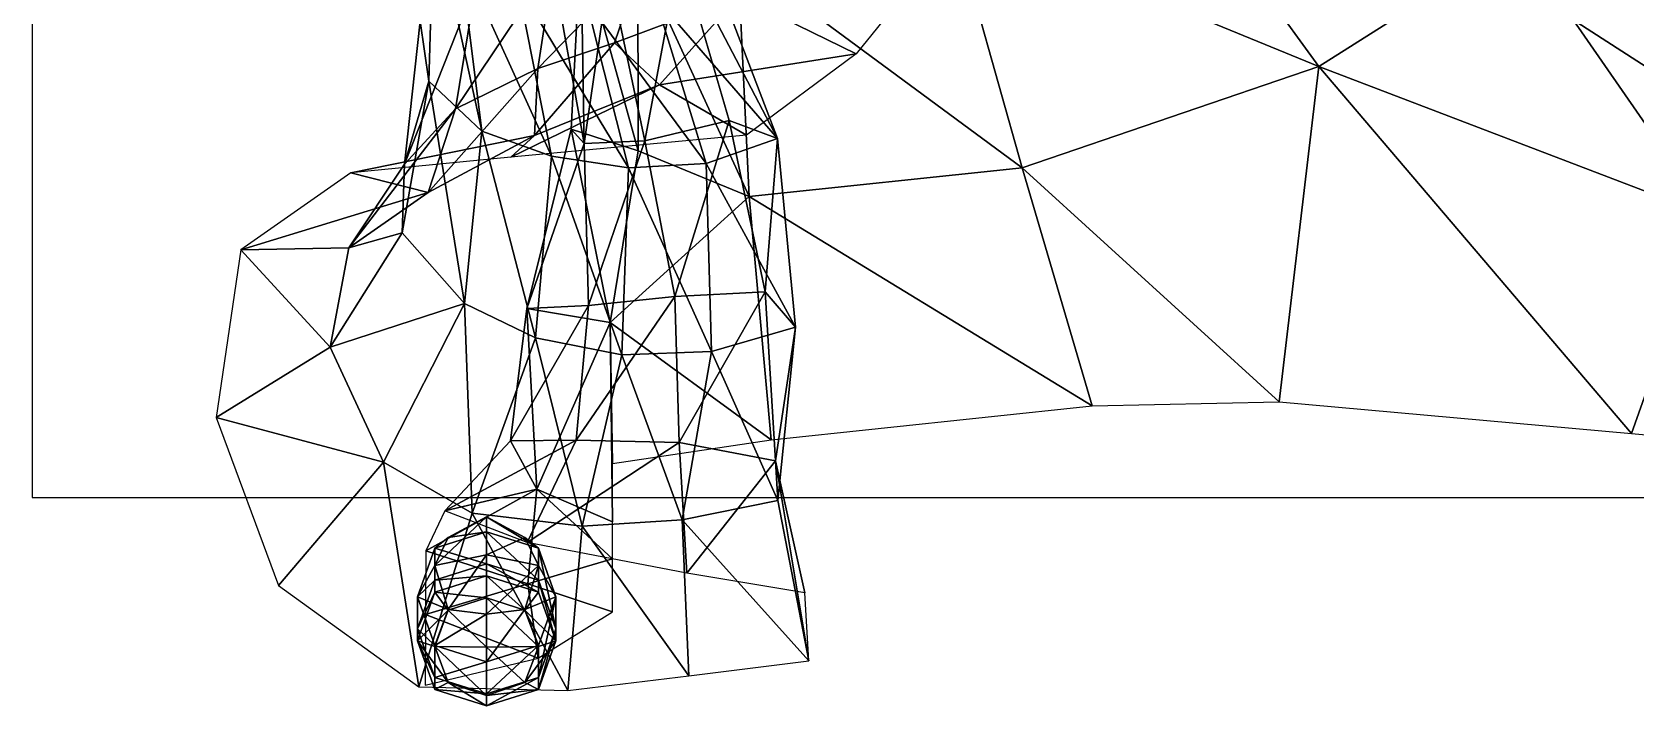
# Model space of a CAD drawing. Extents: x -142 to 137, y -106 to 112.
# Drawn here: x -142.3 to -42.3, y -104.6 to -62.7 of the extents above; entities that cross this region are included whole.
import ezdxf

# ---------------------------------------------------------------- set-up
doc = ezdxf.new("R2010")
doc.units = 0

msp = doc.modelspace()

# ---------------------------------------------------------------- linework, layer by layer
for points in [[(0, -91.648, 0), (0, 0), (-142.273, 0)], [(0, -91.648, 0), (-142.273, 0), (-142.273, -91.648, 0)], [(-31.049, -64.123, 11.729), (-40.192, -46.385, 22.647), (-49.654, -56.928, 20.069)], [(-62.074, -64.802, 9.176), (-71.853, -51.324, 25.408), (-84.993, -55.393, 22.2)], [(-49.654, -56.928, 20.069), (-71.853, -51.324, 25.408), (-62.074, -64.802, 9.176)], [(-117.237, -55.116, 29.949), (-118.085, -61.972, 19.867), (-117.542, -65.712, 22.624)], [(-114.246, -68.817, 23.933), (-117.237, -55.116, 29.949), (-117.542, -65.712, 22.624)], [(-114.246, -68.817, 23.933), (-115.612, -57.816, 32.072), (-117.237, -55.116, 29.949)], [(-80.561, -71.106, 7.117), (-84.993, -55.393, 22.2), (-98.287, -58.025, 23.246)], [(-83.719, -55.127, 19.739), (-90.913, -64.012, 12.679), (-98.231, -60.407, 16.86)], [(-62.074, -64.802, 9.176), (-84.993, -55.393, 22.2), (-80.561, -71.106, 7.117)], [(-37.767, -74.082, 6.285), (-49.654, -56.928, 20.069), (-62.074, -64.802, 9.176)], [(-37.767, -74.082, 6.285), (-31.049, -64.123, 11.729), (-49.654, -56.928, 20.069)], [(-109.904, -70.373, 25.169), (-112.004, -59.728, 33.462), (-115.612, -57.816, 32.072)], [(-109.904, -70.373, 25.169), (-115.612, -57.816, 32.072), (-114.246, -68.817, 23.933)], [(-107.864, -69.6, 18.926), (-108.079, -57.159, 25.766), (-109.812, -58.728, 28.493)], [(-104.493, -70.05, 13.557), (-108.079, -57.159, 25.766), (-108.675, -68.693, 15.52)], [(-107.864, -69.6, 18.926), (-108.675, -68.693, 15.52), (-108.079, -57.159, 25.766)], [(-104.493, -70.05, 13.557), (-104.525, -57.799, 24.542), (-108.079, -57.159, 25.766)], [(-101.881, -57.681, 30.797), (-104.074, -69.422, 19.353), (-106.312, -58.893, 28.604)], [(-97.567, -72.893, 9.568), (-98.287, -58.025, 23.246), (-104.525, -57.799, 24.542)], [(-97.567, -72.893, 9.568), (-104.525, -57.799, 24.542), (-104.493, -70.05, 13.557)], [(-101.881, -57.681, 30.797), (-98.823, -68.161, 21.029), (-104.074, -69.422, 19.353)], [(-95.812, -69.281, 24.268), (-98.823, -68.161, 21.029), (-101.881, -57.681, 30.797)], [(-95.812, -69.281, 24.268), (-101.881, -57.681, 30.797), (-99.758, -58.948, 33.952)], [(-109.732, -58.266, 18.531), (-110.752, -64.915, 13.191), (-115.872, -67.435, 12.918)], [(-109.732, -58.266, 18.531), (-115.872, -67.435, 12.918), (-114.592, -59.577, 18.789)], [(-104.22, -58.191, 18.399), (-105.962, -63.331, 14.292), (-110.752, -64.915, 13.191)], [(-104.22, -58.191, 18.399), (-110.752, -64.915, 13.191), (-109.732, -58.266, 18.531)], [(-106.312, -58.893, 28.604), (-107.864, -69.6, 18.926), (-109.812, -58.728, 28.493)], [(-106.312, -58.893, 28.604), (-104.074, -69.422, 19.353), (-107.864, -69.6, 18.926)], [(-98.231, -60.407, 16.86), (-105.962, -63.331, 14.292), (-104.22, -58.191, 18.399)], [(-95.812, -69.281, 24.268), (-99.758, -58.948, 33.952), (-103.435, -60.474, 34.79)], [(-80.561, -71.106, 7.117), (-98.287, -58.025, 23.246), (-97.567, -72.893, 9.568)], [(-114.592, -59.577, 18.789), (-115.872, -67.435, 12.918), (-119.067, -70.886, 13.979)], [(-114.592, -59.577, 18.789), (-119.067, -70.886, 13.979), (-118.085, -61.972, 19.867)], [(-105.106, -71.099, 25.689), (-107.743, -60.708, 34.25), (-112.004, -59.728, 33.462)], [(-105.106, -71.099, 25.689), (-112.004, -59.728, 33.462), (-109.904, -70.373, 25.169)], [(-100.257, -70.844, 25.708), (-103.435, -60.474, 34.79), (-107.743, -60.708, 34.25)], [(-100.257, -70.844, 25.708), (-107.743, -60.708, 34.25), (-105.106, -71.099, 25.689)], [(-98.231, -60.407, 16.86), (-103.175, -65.942, 11.785), (-105.962, -63.331, 14.292)], [(-95.812, -69.281, 24.268), (-103.435, -60.474, 34.79), (-100.257, -70.844, 25.708)], [(-90.913, -64.012, 12.679), (-103.175, -65.942, 11.785), (-98.231, -60.407, 16.86)], [(-117.542, -65.712, 22.624), (-118.085, -61.972, 19.867), (-119.067, -70.886, 13.979)], [(-105.962, -63.331, 14.292), (-103.175, -65.942, 11.785), (-110.965, -69.088, 8.132)], [(-105.962, -63.331, 14.292), (-110.965, -69.088, 8.132), (-110.752, -64.915, 13.191)], [(-110.752, -64.915, 13.191), (-110.965, -69.088, 8.132), (-117.583, -72.656, 7.271)], [(-110.752, -64.915, 13.191), (-117.583, -72.656, 7.271), (-115.872, -67.435, 12.918)], [(-90.913, -64.012, 12.679), (-97.749, -69.072, 7.43), (-103.175, -65.942, 11.785)], [(-64.532, -85.693, 3.301), (-62.074, -64.802, 9.176), (-80.561, -71.106, 7.117)], [(-42.583, -87.651, 2.87), (-62.074, -64.802, 9.176), (-64.532, -85.693, 3.301)], [(-42.583, -87.651, 2.87), (-37.767, -74.082, 6.285), (-62.074, -64.802, 9.176)], [(-115.316, -79.564, 17.861), (-117.542, -65.712, 22.624), (-119.213, -75.168, 16.009)], [(-117.542, -65.712, 22.624), (-119.067, -70.886, 13.979), (-119.213, -75.168, 16.009)], [(-115.316, -79.564, 17.861), (-114.246, -68.817, 23.933), (-117.542, -65.712, 22.624)], [(-103.175, -65.942, 11.785), (-97.749, -69.072, 7.43), (-112.438, -70.444, 1.029)], [(-103.175, -65.942, 11.785), (-112.438, -70.444, 1.029), (-110.965, -69.088, 8.132)], [(-115.872, -67.435, 12.918), (-117.583, -72.656, 7.271), (-122.523, -76.091, 7.65)], [(-115.872, -67.435, 12.918), (-122.523, -76.091, 7.65), (-119.067, -70.886, 13.979)], [(-110.899, -81.699, 18.698), (-114.246, -68.817, 23.933), (-115.316, -79.564, 17.861)], [(-110.899, -81.699, 18.698), (-109.904, -70.373, 25.169), (-114.246, -68.817, 23.933)], [(-106.246, -80.74, 6.034), (-108.675, -68.693, 15.52), (-111.444, -79.879, 8.471)], [(-107.864, -69.6, 18.926), (-111.444, -79.879, 8.471), (-108.675, -68.693, 15.52)], [(-106.246, -80.74, 6.034), (-104.493, -70.05, 13.557), (-108.675, -68.693, 15.52)], [(-98.823, -68.161, 21.029), (-102.215, -79.132, 12.251), (-104.074, -69.422, 19.353)], [(-98.823, -68.161, 21.029), (-96.589, -78.827, 13.198), (-102.215, -79.132, 12.251)], [(-95.812, -69.281, 24.268), (-96.589, -78.827, 13.198), (-98.823, -68.161, 21.029)], [(-110.965, -69.088, 8.132), (-112.438, -70.444, 1.029), (-122.409, -71.423, 1.287)], [(-110.965, -69.088, 8.132), (-122.409, -71.423, 1.287), (-117.583, -72.656, 7.271)], [(-107.864, -69.6, 18.926), (-107.596, -79.678, 11.604), (-111.444, -79.879, 8.471)], [(-104.074, -69.422, 19.353), (-107.596, -79.678, 11.604), (-107.864, -69.6, 18.926)], [(-104.074, -69.422, 19.353), (-102.215, -79.132, 12.251), (-107.596, -79.678, 11.604)], [(-94.699, -81.041, 16.755), (-95.812, -69.281, 24.268), (-100.257, -70.844, 25.708)], [(-95.812, -69.281, 24.268), (-94.699, -81.041, 16.755), (-96.589, -78.827, 13.198)], [(-119.213, -75.168, 16.009), (-119.067, -70.886, 13.979), (-122.523, -76.091, 7.65)], [(-105.511, -82.761, 18.603), (-109.904, -70.373, 25.169), (-110.899, -81.699, 18.698)], [(-105.511, -82.761, 18.603), (-105.106, -71.099, 25.689), (-109.904, -70.373, 25.169)], [(-97.567, -72.893, 9.568), (-104.493, -70.05, 13.557), (-106.246, -80.74, 6.034)], [(-99.93, -82.545, 18.243), (-100.257, -70.844, 25.708), (-105.106, -71.099, 25.689)], [(-94.699, -81.041, 16.755), (-100.257, -70.844, 25.708), (-99.93, -82.545, 18.243)], [(-117.583, -72.656, 7.271), (-122.409, -71.423, 1.287), (-129.254, -76.209, 1.586)], [(-99.93, -82.545, 18.243), (-105.106, -71.099, 25.689), (-105.511, -82.761, 18.603)], [(-76.188, -85.928, 2.881), (-80.561, -71.106, 7.117), (-97.567, -72.893, 9.568)], [(-64.532, -85.693, 3.301), (-80.561, -71.106, 7.117), (-76.188, -85.928, 2.881)], [(-117.583, -72.656, 7.271), (-129.254, -76.209, 1.586), (-122.523, -76.091, 7.65)], [(-96.212, -88.054, 1.542), (-97.567, -72.893, 9.568), (-106.246, -80.74, 6.034)], [(-76.188, -85.928, 2.881), (-97.567, -72.893, 9.568), (-96.212, -88.054, 1.542)], [(-9.052, -90.665, 1.315), (-37.767, -74.082, 6.285), (-42.583, -87.651, 2.87)], [(-115.316, -79.564, 17.861), (-119.213, -75.168, 16.009), (-123.695, -82.287, 8.898)], [(-119.213, -75.168, 16.009), (-122.523, -76.091, 7.65), (-123.695, -82.287, 8.898)], [(-123.695, -82.287, 8.898), (-129.254, -76.209, 1.586), (-130.799, -86.665, 0.912)], [(-123.695, -82.287, 8.898), (-122.523, -76.091, 7.65), (-129.254, -76.209, 1.586)], [(-96.589, -78.827, 13.198), (-101.932, -88.224, 6.505), (-102.215, -79.132, 12.251)], [(-96.589, -78.827, 13.198), (-95.926, -89.365, 6.812), (-101.932, -88.224, 6.505)], [(-94.699, -81.041, 16.755), (-95.926, -89.365, 6.812), (-96.589, -78.827, 13.198)], [(-115.316, -79.564, 17.861), (-123.695, -82.287, 8.898), (-120.373, -89.448, 9.787)], [(-114.84, -92.618, 11.326), (-115.316, -79.564, 17.861), (-120.373, -89.448, 9.787)], [(-114.84, -92.618, 11.326), (-110.899, -81.699, 18.698), (-115.316, -79.564, 17.861)], [(-107.596, -79.678, 11.604), (-108.367, -88.083, 6.173), (-112.446, -88.123, 3.904)], [(-107.596, -79.678, 11.604), (-112.446, -88.123, 3.904), (-111.444, -79.879, 8.471)], [(-110.814, -91.131, 1.616), (-111.444, -79.879, 8.471), (-112.446, -88.123, 3.904)], [(-110.814, -91.131, 1.616), (-106.246, -80.74, 6.034), (-111.444, -79.879, 8.471)], [(-102.215, -79.132, 12.251), (-101.932, -88.224, 6.505), (-108.367, -88.083, 6.173)], [(-102.215, -79.132, 12.251), (-108.367, -88.083, 6.173), (-107.596, -79.678, 11.604)], [(-106.099, -93.167, 0.646), (-106.246, -80.74, 6.034), (-110.814, -91.131, 1.616)], [(-106.099, -93.167, 0.646), (-106.099, -89.529, 0.647), (-106.246, -80.74, 6.034)], [(-96.212, -88.054, 1.542), (-106.246, -80.74, 6.034), (-106.099, -89.529, 0.647)], [(-107.982, -93.444, 10.951), (-110.899, -81.699, 18.698), (-114.84, -92.618, 11.326)], [(-107.982, -93.444, 10.951), (-105.511, -82.761, 18.603), (-110.899, -81.699, 18.698)], [(-95.796, -91.834, 10.143), (-94.699, -81.041, 16.755), (-99.93, -82.545, 18.243)], [(-94.699, -81.041, 16.755), (-95.796, -91.834, 10.143), (-95.926, -89.365, 6.812)], [(-120.373, -89.448, 9.787), (-123.695, -82.287, 8.898), (-130.799, -86.665, 0.912)], [(-101.752, -93.048, 10.741), (-105.511, -82.761, 18.603), (-107.982, -93.444, 10.951)], [(-101.752, -93.048, 10.741), (-99.93, -82.545, 18.243), (-105.511, -82.761, 18.603)], [(-95.796, -91.834, 10.143), (-99.93, -82.545, 18.243), (-101.752, -93.048, 10.741)], [(-120.373, -89.448, 9.787), (-130.799, -86.665, 0.912), (-126.913, -97.13, 0.979)], [(-108.367, -88.083, 6.173), (-111.419, -94.46, 1.843), (-116.555, -92.471, 0.451)], [(-108.367, -88.083, 6.173), (-116.555, -92.471, 0.451), (-112.446, -88.123, 3.904)], [(-110.814, -91.131, 1.616), (-112.446, -88.123, 3.904), (-116.555, -92.471, 0.451)], [(-101.932, -88.224, 6.505), (-111.419, -94.46, 1.843), (-108.367, -88.083, 6.173)], [(-101.932, -88.224, 6.505), (-101.471, -96.37, 1.607), (-111.419, -94.46, 1.843)], [(-95.926, -89.365, 6.812), (-101.471, -96.37, 1.607), (-101.932, -88.224, 6.505)], [(-118.16, -103.434, 2.675), (-120.373, -89.448, 9.787), (-126.913, -97.13, 0.979)], [(-118.16, -103.434, 2.675), (-114.84, -92.618, 11.326), (-120.373, -89.448, 9.787)], [(-95.926, -89.365, 6.812), (-94.116, -97.589, 1.131), (-101.471, -96.37, 1.607)], [(-93.849, -101.825, 4.243), (-94.116, -97.589, 1.131), (-95.926, -89.365, 6.812)], [(-93.849, -101.825, 4.243), (-95.926, -89.365, 6.812), (-95.796, -91.834, 10.143)], [(-110.814, -91.131, 1.616), (-116.555, -92.471, 0.451), (-117.735, -94.978, 0.124)], [(-111.373, -97.021, 0.601), (-110.814, -91.131, 1.616), (-117.735, -94.978, 0.124)], [(-106.099, -95.478, 0.645), (-110.814, -91.131, 1.616), (-111.373, -97.021, 0.601)], [(-106.099, -95.478, 0.645), (-106.099, -93.167, 0.646), (-110.814, -91.131, 1.616)], [(-93.849, -101.825, 4.243), (-95.796, -91.834, 10.143), (-101.752, -93.048, 10.741)], [(-108.887, -103.681, 3.105), (-114.84, -92.618, 11.326), (-118.16, -103.434, 2.675)], [(-113.941, -92.843, -4), (-113.941, -95.227, -6.905), (-117.169, -95.879, -5.095)], [(-113.941, -92.843, -4), (-117.169, -95.879, -5.095), (-116.332, -94.138, -2.877)], [(-113.941, -93.788, 1.793), (-113.941, -92.843, -4), (-116.332, -94.138, -2.877)], [(-108.887, -103.681, 3.105), (-107.982, -93.444, 10.951), (-114.84, -92.618, 11.326)], [(-111.55, -94.138, -2.877), (-113.941, -95.227, -6.905), (-113.941, -92.843, -4)], [(-110.713, -94.8, 1.428), (-111.55, -94.138, -2.877), (-113.941, -92.843, -4)], [(-110.713, -94.8, 1.428), (-113.941, -92.843, -4), (-113.941, -93.788, 1.793)], [(-113.941, -95.78, 7.317), (-113.941, -93.788, 1.793), (-117.169, -94.8, 1.428)], [(-113.941, -93.788, 1.793), (-116.332, -94.138, -2.877), (-117.169, -94.8, 1.428)], [(-110.713, -96.792, 6.952), (-110.713, -94.8, 1.428), (-113.941, -93.788, 1.793)], [(-110.713, -96.792, 6.952), (-113.941, -93.788, 1.793), (-113.941, -95.78, 7.317)], [(-101.339, -102.764, 3.922), (-107.982, -93.444, 10.951), (-108.887, -103.681, 3.105)], [(-101.339, -102.764, 3.922), (-101.752, -93.048, 10.741), (-107.982, -93.444, 10.951)], [(-93.849, -101.825, 4.243), (-101.752, -93.048, 10.741), (-101.339, -102.764, 3.922)], [(-117.169, -94.8, 1.428), (-117.169, -95.879, -5.095), (-118.245, -97.837, 0.333)], [(-117.169, -96.792, 6.952), (-117.169, -94.8, 1.428), (-118.245, -97.837, 0.333)], [(-117.169, -94.8, 1.428), (-116.332, -94.138, -2.877), (-117.169, -95.879, -5.095)], [(-113.941, -95.78, 7.317), (-117.169, -94.8, 1.428), (-117.169, -96.792, 6.952)], [(-111.55, -94.138, -2.877), (-110.713, -95.879, -5.095), (-113.941, -95.227, -6.905)], [(-110.713, -94.8, 1.428), (-110.713, -95.879, -5.095), (-111.55, -94.138, -2.877)], [(-110.713, -94.8, 1.428), (-109.637, -97.837, 0.333), (-110.713, -95.879, -5.095)], [(-109.637, -99.829, 5.857), (-109.637, -97.837, 0.333), (-110.713, -94.8, 1.428)], [(-109.637, -99.829, 5.857), (-110.713, -94.8, 1.428), (-110.713, -96.792, 6.952)], [(-116.332, -98.636, -4.499), (-118.245, -97.837, 0.333), (-117.169, -95.879, -5.095)], [(-111.373, -97.021, 0.601), (-117.735, -94.978, 0.124), (-117.752, -98.935, 0.111)], [(-113.941, -95.227, -6.905), (-116.332, -98.636, -4.499), (-117.169, -95.879, -5.095)], [(-113.941, -96.535, 9.411), (-113.941, -95.78, 7.317), (-117.169, -96.792, 6.952)], [(-113.941, -95.227, -6.905), (-113.941, -98.916, -6.19), (-116.332, -98.636, -4.499)], [(-110.713, -95.879, -5.095), (-113.941, -98.916, -6.19), (-113.941, -95.227, -6.905)], [(-110.713, -97.547, 9.046), (-110.713, -96.792, 6.952), (-113.941, -95.78, 7.317)], [(-110.713, -97.547, 9.046), (-113.941, -95.78, 7.317), (-113.941, -96.535, 9.411)], [(-110.713, -95.879, -5.095), (-111.55, -98.636, -4.499), (-113.941, -98.916, -6.19)], [(-109.637, -97.837, 0.333), (-111.55, -98.636, -4.499), (-110.713, -95.879, -5.095)], [(-106.099, -98.773, 0.644), (-106.099, -95.478, 0.645), (-111.373, -97.021, 0.601)], [(-117.169, -97.547, 9.046), (-117.169, -96.792, 6.952), (-118.245, -99.829, 5.857)], [(-117.169, -96.792, 6.952), (-118.245, -97.837, 0.333), (-118.245, -99.829, 5.857)], [(-113.941, -97.905, 10.037), (-113.941, -96.535, 9.411), (-117.169, -97.547, 9.046)], [(-113.941, -96.535, 9.411), (-117.169, -96.792, 6.952), (-117.169, -97.547, 9.046)], [(-111.55, -98.665, 9.68), (-110.713, -97.547, 9.046), (-113.941, -96.535, 9.411)], [(-111.55, -98.665, 9.68), (-113.941, -96.535, 9.411), (-113.941, -97.905, 10.037)], [(-109.637, -100.584, 7.951), (-109.637, -99.829, 5.857), (-110.713, -96.792, 6.952)], [(-109.637, -100.584, 7.951), (-110.713, -96.792, 6.952), (-110.713, -97.547, 9.046)], [(-117.169, -97.547, 9.046), (-118.245, -99.829, 5.857), (-118.245, -100.584, 7.951)], [(-116.332, -98.665, 9.68), (-117.169, -97.547, 9.046), (-118.245, -100.584, 7.951)], [(-116.332, -98.636, -4.499), (-117.169, -100.873, -0.762), (-118.245, -97.837, 0.333)], [(-117.169, -100.873, -0.762), (-118.245, -99.829, 5.857), (-118.245, -97.837, 0.333)], [(-110.729, -101.662, 0.437), (-111.373, -97.021, 0.601), (-117.752, -98.935, 0.111)], [(-113.941, -97.905, 10.037), (-117.169, -97.547, 9.046), (-116.332, -98.665, 9.68)], [(-113.941, -100.975, 9.037), (-113.941, -97.905, 10.037), (-116.332, -98.665, 9.68)], [(-110.713, -100.941, 8.942), (-111.55, -98.665, 9.68), (-113.941, -97.905, 10.037)], [(-110.713, -100.941, 8.942), (-113.941, -97.905, 10.037), (-113.941, -100.975, 9.037)], [(-109.637, -100.584, 7.951), (-110.713, -97.547, 9.046), (-111.55, -98.665, 9.68)], [(-109.637, -97.837, 0.333), (-110.713, -100.873, -0.762), (-111.55, -98.636, -4.499)], [(-106.099, -98.773, 0.644), (-111.373, -97.021, 0.601), (-110.729, -101.662, 0.437)], [(-109.637, -97.837, 0.333), (-109.637, -99.829, 5.857), (-110.713, -102.865, 4.762)], [(-109.637, -97.837, 0.333), (-110.713, -102.865, 4.762), (-110.713, -100.873, -0.762)], [(-116.332, -98.665, 9.68), (-118.245, -100.584, 7.951), (-117.169, -100.941, 8.942)], [(-110.729, -101.662, 0.437), (-117.752, -98.935, 0.111), (-117.771, -103.338, 0.095)], [(-113.941, -98.916, -6.19), (-117.169, -100.873, -0.762), (-116.332, -98.636, -4.499)], [(-113.941, -100.975, 9.037), (-116.332, -98.665, 9.68), (-117.169, -100.941, 8.942)], [(-113.941, -98.916, -6.19), (-113.941, -101.886, -1.127), (-117.169, -100.873, -0.762)], [(-111.55, -98.636, -4.499), (-110.713, -100.873, -0.762), (-113.941, -101.886, -1.127)], [(-111.55, -98.636, -4.499), (-113.941, -101.886, -1.127), (-113.941, -98.916, -6.19)], [(-109.637, -100.584, 7.951), (-111.55, -98.665, 9.68), (-110.713, -100.941, 8.942)], [(-117.169, -102.865, 4.762), (-118.245, -100.584, 7.951), (-118.245, -99.829, 5.857)], [(-117.169, -100.873, -0.762), (-117.169, -102.865, 4.762), (-118.245, -99.829, 5.857)], [(-109.637, -99.829, 5.857), (-109.637, -100.584, 7.951), (-110.713, -103.62, 6.856)], [(-109.637, -99.829, 5.857), (-110.713, -103.62, 6.856), (-110.713, -102.865, 4.762)], [(-117.169, -102.865, 4.762), (-117.169, -103.62, 6.856), (-118.245, -100.584, 7.951)], [(-116.332, -103.164, 8.057), (-117.169, -100.941, 8.942), (-118.245, -100.584, 7.951)], [(-116.332, -103.164, 8.057), (-118.245, -100.584, 7.951), (-117.169, -103.62, 6.856)], [(-113.941, -101.886, -1.127), (-117.169, -102.865, 4.762), (-117.169, -100.873, -0.762)], [(-113.941, -103.978, 7.847), (-113.941, -100.975, 9.037), (-117.169, -100.941, 8.942)], [(-113.941, -103.978, 7.847), (-117.169, -100.941, 8.942), (-116.332, -103.164, 8.057)], [(-110.713, -100.873, -0.762), (-110.713, -102.865, 4.762), (-113.941, -103.877, 4.397)], [(-110.713, -100.873, -0.762), (-113.941, -103.877, 4.397), (-113.941, -101.886, -1.127)], [(-111.55, -103.164, 8.057), (-110.713, -100.941, 8.942), (-113.941, -100.975, 9.037)], [(-109.637, -100.584, 7.951), (-110.713, -100.941, 8.942), (-111.55, -103.164, 8.057)], [(-109.637, -100.584, 7.951), (-111.55, -103.164, 8.057), (-110.713, -103.62, 6.856)], [(-113.941, -101.886, -1.127), (-113.941, -103.877, 4.397), (-117.169, -102.865, 4.762)], [(-111.55, -103.164, 8.057), (-113.941, -100.975, 9.037), (-113.941, -103.978, 7.847)], [(-113.941, -103.877, 4.397), (-117.169, -103.62, 6.856), (-117.169, -102.865, 4.762)], [(-110.713, -102.865, 4.762), (-110.713, -103.62, 6.856), (-113.941, -104.632, 6.491)], [(-110.713, -102.865, 4.762), (-113.941, -104.632, 6.491), (-113.941, -103.877, 4.397)], [(-113.941, -104.632, 6.491), (-116.332, -103.164, 8.057), (-117.169, -103.62, 6.856)], [(-113.941, -103.877, 4.397), (-113.941, -104.632, 6.491), (-117.169, -103.62, 6.856)], [(-113.941, -104.632, 6.491), (-113.941, -103.978, 7.847), (-116.332, -103.164, 8.057)], [(-110.713, -103.62, 6.856), (-111.55, -103.164, 8.057), (-113.941, -103.978, 7.847)], [(-110.713, -103.62, 6.856), (-113.941, -103.978, 7.847), (-113.941, -104.632, 6.491)]]:
    msp.add_3dface(points)

doc.saveas('drawing.dxf')
